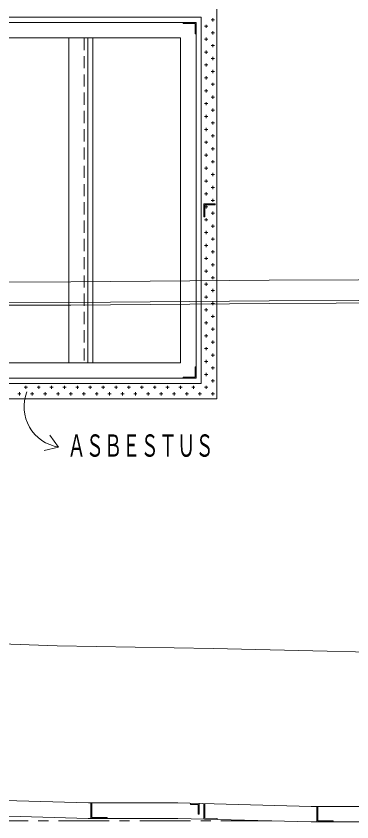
# Model space of a CAD drawing. Units: millimetres, scale not verified. Extents: x -28714 to 28714, y -20310 to 20310.
# Drawn here: x -2172 to -518, y -14435 to -10466 of the extents above; entities that cross this region are included whole.
import ezdxf
from ezdxf.enums import TextEntityAlignment as Align

# ---------------------------------------------------------------- set-up
doc = ezdxf.new("R2010")
doc.units = ezdxf.units.MM
doc.header["$LTSCALE"] = 50
doc.linetypes.add('CHAIN1', pattern=[8, 5, -1, 1, -1])
doc.linetypes.add('DASHED1', pattern=[1.8, 1.2, -0.6])
doc.layers.add('0-0_0', color=3, linetype='Continuous', lineweight=18)
doc.layers.add('0-2_寸法', color=2, linetype='Continuous', lineweight=18)
doc.styles.add('ＭＳ ゴシック', font='')
doc.styles.get('ＭＳ ゴシック').set_extended_font_data('MS Gothic')

msp = doc.modelspace()

# ---------------------------------------------------------------- linework, layer by layer
at = {"layer": '0-0_0'}
for p, q in [((-1183.93, -10395.3), (-1183.93, -12351.1)), ((-3471.23, -10471.5), (-1260.13, -10471.5)), ((-1744.03, -10471.5), (-3471.23, -10471.5)), ((-1260.13, -10471.5), (-1260.13, -12274.9)), ((-1203.47, -10492.44), (-1203.47, -10476.57)), ((-1285.53, -10496.9), (-1285.53, -12249.5)), ((-1260.13, -10484.5), (-1259.03, -10484.5)), ((-1243.15, -10516.25), (-1227.28, -10516.25)), ((-1235.22, -10524.19), (-1235.22, -10508.32)), ((-1211.4, -10484.5), (-1195.53, -10484.5)), ((-1260.13, -10548), (-1259.03, -10548)), ((-1211.4, -10548), (-1195.53, -10548)), ((-1203.47, -10555.94), (-1203.47, -10540.07)), ((-3496.63, -10573.1), (-1361.73, -10573.1)), ((-1912.91, -10573.1), (-1912.91, -12173.3)), ((-1818.93, -10573.1), (-1818.93, -12173.3)), ((-1793.53, -10573.1), (-1793.53, -12173.3)), ((-1361.73, -10573.1), (-1361.73, -12173.3)), ((-1243.15, -10579.75), (-1227.28, -10579.75)), ((-1235.22, -10587.69), (-1235.22, -10571.82)), ((-1260.13, -10611.5), (-1259.03, -10611.5)), ((-1235.22, -10651.19), (-1235.22, -10635.32)), ((-1211.4, -10611.5), (-1195.53, -10611.5)), ((-1203.47, -10619.44), (-1203.47, -10603.57)), ((-1260.13, -10675), (-1259.03, -10675)), ((-1243.15, -10643.25), (-1227.28, -10643.25)), ((-1211.4, -10675), (-1195.53, -10675)), ((-1203.47, -10682.94), (-1203.47, -10667.07)), ((-1243.15, -10706.75), (-1227.28, -10706.75)), ((-1235.22, -10714.69), (-1235.22, -10698.82)), ((-1260.13, -10738.5), (-1259.03, -10738.5)), ((-1211.4, -10738.5), (-1195.53, -10738.5)), ((-1203.47, -10746.44), (-1203.47, -10730.57)), ((-1243.15, -10770.25), (-1227.28, -10770.25)), ((-1235.22, -10778.19), (-1235.22, -10762.32)), ((-1203.47, -10809.94), (-1203.47, -10794.07)), ((-1260.13, -10802), (-1259.03, -10802)), ((-1243.15, -10833.75), (-1227.28, -10833.75)), ((-1235.22, -10841.69), (-1235.22, -10825.82)), ((-1211.4, -10802), (-1195.53, -10802)), ((-1260.13, -10865.5), (-1259.03, -10865.5)), ((-1211.4, -10865.5), (-1195.53, -10865.5)), ((-1203.47, -10873.44), (-1203.47, -10857.57)), ((-1243.15, -10897.25), (-1227.28, -10897.25)), ((-1235.22, -10905.19), (-1235.22, -10889.32)), ((-1260.13, -10929), (-1259.03, -10929)), ((-1235.22, -10968.69), (-1235.22, -10952.82)), ((-1211.4, -10929), (-1195.53, -10929)), ((-1203.47, -10936.94), (-1203.47, -10921.07)), ((-1260.13, -10992.5), (-1259.03, -10992.5)), ((-1243.15, -10960.75), (-1227.28, -10960.75)), ((-1211.4, -10992.5), (-1195.53, -10992.5)), ((-1203.47, -11000.44), (-1203.47, -10984.57)), ((-1243.15, -11024.25), (-1227.28, -11024.25)), ((-1235.22, -11032.19), (-1235.22, -11016.32)), ((-1260.13, -11056), (-1259.03, -11056)), ((-1211.4, -11056), (-1195.53, -11056)), ((-1203.47, -11063.94), (-1203.47, -11048.07)), ((-1243.15, -11087.75), (-1227.28, -11087.75)), ((-1235.22, -11095.69), (-1235.22, -11079.82)), ((-1203.47, -11127.44), (-1203.47, -11111.57)), ((-1260.13, -11119.5), (-1259.03, -11119.5)), ((-1243.15, -11151.25), (-1227.28, -11151.25)), ((-1235.22, -11159.19), (-1235.22, -11143.32)), ((-1211.4, -11119.5), (-1195.53, -11119.5)), ((-1260.13, -11183), (-1259.03, -11183)), ((-1211.4, -11183), (-1195.53, -11183)), ((-1203.47, -11190.94), (-1203.47, -11175.07)), ((-1243.15, -11214.75), (-1227.28, -11214.75)), ((-1235.22, -11222.69), (-1235.22, -11206.82)), ((-1260.13, -11246.5), (-1259.03, -11246.5)), ((-1235.22, -11286.19), (-1235.22, -11270.32)), ((-1211.4, -11246.5), (-1195.53, -11246.5)), ((-1203.47, -11254.44), (-1203.47, -11238.57)), ((-1260.13, -11310), (-1259.03, -11310)), ((-1243.15, -11278.25), (-1227.28, -11278.25)), ((-1211.4, -11310), (-1195.53, -11310)), ((-1203.47, -11317.94), (-1203.47, -11302.07)), ((-1243.15, -11341.75), (-1227.28, -11341.75)), ((-1235.22, -11349.69), (-1235.22, -11333.82)), ((-1260.13, -11373.5), (-1259.03, -11373.5)), ((-1211.4, -11373.5), (-1195.53, -11373.5)), ((-1203.47, -11381.44), (-1203.47, -11365.57)), ((-1243.15, -11405.25), (-1227.28, -11405.25)), ((-1235.22, -11413.19), (-1235.22, -11397.32)), ((-1203.47, -11444.94), (-1203.47, -11429.07)), ((-1260.13, -11437), (-1259.03, -11437)), ((-1243.15, -11468.75), (-1227.28, -11468.75)), ((-1235.22, -11476.69), (-1235.22, -11460.82)), ((-1211.4, -11437), (-1195.53, -11437)), ((-1260.13, -11500.5), (-1259.03, -11500.5)), ((-1211.4, -11500.5), (-1195.53, -11500.5)), ((-1203.47, -11508.44), (-1203.47, -11492.57)), ((-1243.15, -11532.25), (-1227.28, -11532.25)), ((-1235.22, -11540.19), (-1235.22, -11524.32)), ((-1260.13, -11564), (-1259.03, -11564)), ((-1235.22, -11603.69), (-1235.22, -11587.82)), ((-1211.4, -11564), (-1195.53, -11564)), ((-1203.47, -11571.94), (-1203.47, -11556.07)), ((-1260.13, -11627.5), (-1259.03, -11627.5)), ((-1243.15, -11595.75), (-1227.28, -11595.75)), ((-1211.4, -11627.5), (-1195.53, -11627.5)), ((-1203.47, -11635.44), (-1203.47, -11619.57)), ((-1243.15, -11659.25), (-1227.28, -11659.25)), ((-1235.22, -11667.19), (-1235.22, -11651.32)), ((-1260.13, -11691), (-1259.03, -11691)), ((-1211.4, -11691), (-1195.53, -11691)), ((-1203.47, -11698.94), (-1203.47, -11683.07)), ((-1243.15, -11722.75), (-1227.28, -11722.75)), ((-1235.22, -11730.69), (-1235.22, -11714.82)), ((-1203.47, -11762.44), (-1203.47, -11746.57)), ((-1260.13, -11754.5), (-1259.03, -11754.5)), ((-1243.15, -11786.25), (-1227.28, -11786.25)), ((-1235.22, -11794.19), (-1235.22, -11778.32)), ((-1211.4, -11754.5), (-1195.53, -11754.5)), ((-1260.13, -11818), (-1259.03, -11818)), ((-1211.4, -11818), (-1195.53, -11818)), ((-1203.47, -11825.94), (-1203.47, -11810.07)), ((-1243.15, -11849.75), (-1227.28, -11849.75)), ((-1235.22, -11857.69), (-1235.22, -11841.82)), ((-1260.13, -11881.5), (-1259.03, -11881.5)), ((-1235.22, -11921.19), (-1235.22, -11905.32)), ((-1211.4, -11881.5), (-1195.53, -11881.5)), ((-1203.47, -11889.44), (-1203.47, -11873.57)), ((-1260.13, -11945), (-1259.03, -11945)), ((-1243.15, -11913.25), (-1227.28, -11913.25)), ((-1211.4, -11945), (-1195.53, -11945)), ((-1203.47, -11952.94), (-1203.47, -11937.07)), ((-1243.15, -11976.75), (-1227.28, -11976.75)), ((-1235.22, -11984.69), (-1235.22, -11968.82)), ((-1260.13, -12008.5), (-1259.03, -12008.5)), ((-1211.4, -12008.5), (-1195.53, -12008.5)), ((-1203.47, -12016.44), (-1203.47, -12000.57)), ((-1243.15, -12040.25), (-1227.28, -12040.25)), ((-1235.22, -12048.19), (-1235.22, -12032.32)), ((-1203.47, -12079.94), (-1203.47, -12064.07)), ((-1260.13, -12072), (-1259.03, -12072)), ((-1243.15, -12103.75), (-1227.28, -12103.75)), ((-1235.22, -12111.69), (-1235.22, -12095.82)), ((-1211.4, -12072), (-1195.53, -12072)), ((-1260.13, -12135.5), (-1259.03, -12135.5)), ((-1211.4, -12135.5), (-1195.53, -12135.5)), ((-1203.47, -12143.44), (-1203.47, -12127.57)), ((-8438.59, -12173.3), (-1361.73, -12173.3)), ((-1243.15, -12167.25), (-1227.28, -12167.25)), ((-1235.22, -12175.19), (-1235.22, -12159.32)), ((-1260.13, -12199), (-1259.03, -12199)), ((-1235.22, -12238.69), (-1235.22, -12222.82)), ((-1211.4, -12199), (-1195.53, -12199)), ((-1203.47, -12206.94), (-1203.47, -12191.07)), ((-8438.59, -12249.5), (-1285.53, -12249.5)), ((-1260.13, -12262.5), (-1259.03, -12262.5)), ((-1243.15, -12230.75), (-1227.28, -12230.75)), ((-1211.4, -12262.5), (-1195.53, -12262.5)), ((-1203.47, -12270.44), (-1203.47, -12254.57)), ((-8413.19, -12274.9), (-1260.13, -12274.9)), ((-2132.15, -12294.25), (-2116.28, -12294.25)), ((-2124.22, -12302.19), (-2124.22, -12286.32)), ((-2068.65, -12294.25), (-2052.78, -12294.25)), ((-2060.72, -12302.19), (-2060.72, -12286.32)), ((-2005.15, -12294.25), (-1989.28, -12294.25)), ((-1997.22, -12302.19), (-1997.22, -12286.32)), ((-1941.65, -12294.25), (-1925.78, -12294.25)), ((-1933.72, -12302.19), (-1933.72, -12286.32)), ((-1878.15, -12294.25), (-1862.28, -12294.25)), ((-1870.22, -12302.19), (-1870.22, -12286.32)), ((-1814.65, -12294.25), (-1798.78, -12294.25)), ((-1806.72, -12302.19), (-1806.72, -12286.32)), ((-1751.15, -12294.25), (-1735.28, -12294.25)), ((-1743.22, -12302.19), (-1743.22, -12286.32)), ((-1687.65, -12294.25), (-1671.78, -12294.25)), ((-1679.72, -12302.19), (-1679.72, -12286.32)), ((-1624.15, -12294.25), (-1608.28, -12294.25)), ((-1616.22, -12302.19), (-1616.22, -12286.32)), ((-1560.65, -12294.25), (-1544.78, -12294.25)), ((-1552.72, -12302.19), (-1552.72, -12286.32)), ((-1497.15, -12294.25), (-1481.28, -12294.25)), ((-1489.22, -12302.19), (-1489.22, -12286.32)), ((-1433.65, -12294.25), (-1417.78, -12294.25)), ((-1425.72, -12302.19), (-1425.72, -12286.32)), ((-1370.15, -12294.25), (-1354.28, -12294.25)), ((-1362.22, -12302.19), (-1362.22, -12286.32)), ((-1306.65, -12294.25), (-1290.78, -12294.25)), ((-1298.72, -12302.19), (-1298.72, -12286.32)), ((-1243.15, -12294.25), (-1227.28, -12294.25)), ((-1235.22, -12302.19), (-1235.22, -12286.32)), ((-2163.9, -12326), (-2148.03, -12326)), ((-2155.97, -12333.94), (-2155.97, -12318.07)), ((-2100.4, -12326), (-2084.53, -12326)), ((-2092.47, -12333.94), (-2092.47, -12318.07)), ((-2036.9, -12326), (-2021.03, -12326)), ((-2028.97, -12333.94), (-2028.97, -12318.07)), ((-1973.4, -12326), (-1957.53, -12326)), ((-1965.47, -12333.94), (-1965.47, -12318.07)), ((-1909.9, -12326), (-1894.03, -12326)), ((-1901.97, -12333.94), (-1901.97, -12318.07)), ((-1846.4, -12326), (-1830.53, -12326)), ((-1838.47, -12333.94), (-1838.47, -12318.07)), ((-1782.9, -12326), (-1767.03, -12326)), ((-1774.97, -12333.94), (-1774.97, -12318.07)), ((-1719.4, -12326), (-1703.53, -12326)), ((-1711.47, -12333.94), (-1711.47, -12318.07)), ((-1655.9, -12326), (-1640.03, -12326)), ((-1647.97, -12333.94), (-1647.97, -12318.07)), ((-1592.4, -12326), (-1576.53, -12326)), ((-1584.47, -12333.94), (-1584.47, -12318.07)), ((-1528.9, -12326), (-1513.03, -12326)), ((-1520.97, -12333.94), (-1520.97, -12318.07)), ((-1465.4, -12326), (-1449.53, -12326)), ((-1457.47, -12333.94), (-1457.47, -12318.07)), ((-1401.9, -12326), (-1386.03, -12326)), ((-1393.97, -12333.94), (-1393.97, -12318.07)), ((-1338.4, -12326), (-1322.53, -12326)), ((-1330.47, -12333.94), (-1330.47, -12318.07)), ((-1274.9, -12326), (-1259.03, -12326)), ((-1266.97, -12333.94), (-1266.97, -12318.07)), ((-1211.4, -12326), (-1195.53, -12326)), ((-1203.47, -12333.94), (-1203.47, -12318.07)), ((-8400.49, -12351.1), (-1183.93, -12351.1)), ((-2124.22, -12351.1), (-2124.22, -12349.82)), ((-2060.72, -12351.1), (-2060.72, -12349.82)), ((-1997.22, -12351.1), (-1997.22, -12349.82)), ((-1933.72, -12351.1), (-1933.72, -12349.82)), ((-1870.22, -12351.1), (-1870.22, -12349.82)), ((-1806.72, -12351.1), (-1806.72, -12349.82)), ((-1743.22, -12351.1), (-1743.22, -12349.82)), ((-1679.72, -12351.1), (-1679.72, -12349.82)), ((-1616.22, -12351.1), (-1616.22, -12349.82)), ((-1552.72, -12351.1), (-1552.72, -12349.82)), ((-1489.22, -12351.1), (-1489.22, -12349.82)), ((-1425.72, -12351.1), (-1425.72, -12349.82)), ((-1362.22, -12351.1), (-1362.22, -12349.82)), ((-1298.72, -12351.1), (-1298.72, -12349.82)), ((-1235.22, -12351.1), (-1235.22, -12349.82)), ((-1803.92, -14341.73), (-1803.92, -14417.93)), ((-1312.62, -14348.41), (-1312.62, -14343.33)), ((-1270.39, -14397.12), (-1270.39, -14344.41)), ((-1247.32, -14345), (-1247.32, -14421.23)), ((-691.19, -14358.55), (-691.19, -14434.75)), ((-1275.47, -14397.12), (-1270.39, -14397.12)), ((-1180.95, -14422.92), (-1180.95, -14417.84))]:
    msp.add_line(p, q, dxfattribs=at)
at = {"layer": '0-0_0', "color": 1, "linetype": 'DASHED1'}
msp.add_line((-1836.71, -10573.1), (-1836.71, -12173.3), dxfattribs=at)
at = {"layer": '0-0_0'}
for points in [[(-15701.39, -9262.27), (-15097.85, -9123.79), (-14485.81, -9005.13), (-14014.33, -8925.99), (-12886.64, -8760.77), (-12305.84, -8699.04), (-11410.62, -8628.08), (-10589.59, -8560.97), (-9407.76, -8493.99), (-8638.92, -8454.1), (-8425.46, -8439.5), (-3496.63, -8439.5), (-3496.63, -10496.9), (-1285.53, -10496.9)], [(-15677.73, -11060.65), (-15455.04, -11113.72), (-15096.06, -11196.46), (-14661.94, -11278.57), (-13950.47, -11393.04), (-13224.14, -11498.19), (-12295.86, -11609.84), (-11504.78, -11669.85), (-10080.93, -11748.01), (-8900.33, -11777.76), (-7811.5, -11786.01), (-6090.78, -11784.37), (-4963.17, -11782.68), (-3007.55, -11776.15), (-1902.3, -11774.72), (-925.63, -11766.85), (396.1, -11761.17), (1666.83, -11749.83), (2984.63, -11749.14), (3912.77, -11748.71), (5869.89, -11750.3), (9407.07, -11722.57)], [(-15704.23, -11171.84), (-15481.12, -11225.01), (-15119.53, -11308.35), (-14681.64, -11391.17), (-13967.74, -11506.04), (-13239.16, -11611.51), (-12307.01, -11723.62), (-11512.23, -11783.91), (-10085.5, -11862.23), (-8902.2, -11892.05), (-7811.88, -11900.31), (-6090.67, -11898.67), (-4962.9, -11896.98), (-3007.28, -11890.45), (-1901.77, -11889.02), (-924.92, -11881.15), (396.85, -11875.47), (1667.37, -11864.13), (2984.69, -11863.44), (3912.75, -11863.01), (5870.29, -11864.6), (9409.3, -11836.86)], [(-15701.29, -11159.49), (-15478.22, -11212.64), (-15116.92, -11295.92), (-14679.45, -11378.66), (-13965.82, -11493.48), (-13237.49, -11598.92), (-12305.77, -11710.98), (-11511.4, -11771.24), (-10084.99, -11849.54), (-8901.99, -11879.35), (-7811.84, -11887.61), (-6090.69, -11885.97), (-4962.93, -11884.28), (-3007.31, -11877.75), (-1901.83, -11876.32), (-925, -11868.45), (396.77, -11862.77), (1667.31, -11851.43), (2984.69, -11850.74), (3912.75, -11850.31), (5870.25, -11851.9), (9409.06, -11824.16)], [(-16727.21, -11200.4), (-15704.23, -11592.59), (-14508.76, -11972.4), (-13567.41, -12217.31), (-12531.28, -12455.69), (-12323.33, -12503.53), (-10515.1, -12827.39), (-9035.39, -13038.81), (-8141.54, -13145.79), (-6746.95, -13295.1), (-4955.97, -13439.89), (-3662.94, -13507.1), (-1969.87, -13568.22), (-1201.03, -13581.57), (61.25, -13610.86)], [(-12290.87, -13307.64), (-11303.86, -13528.48), (-10684.43, -13639.74), (-10098.61, -13731.56), (-9554.18, -13814.35), (-9077.31, -13867), (-8508.63, -13935.55), (-7964.29, -13991.65), (-7327.16, -14059.61), (-6232.47, -14144.69), (-5770.13, -14180.63), (-5147.25, -14215.89), (-4613.48, -14242.56), (-4027.62, -14271.85), (-3566.88, -14290.76), (-2933.11, -14309.2), (-1815.33, -14341.73), (-1375.14, -14341.73), (-718.26, -14358.55), (307.86, -14358.55)], [(-12307.01, -13382.12), (-11318.92, -13603.2), (-10697.07, -13714.89), (-10110.23, -13806.87), (-9564.09, -13889.91), (-9086.05, -13942.7), (-8517.1, -14011.28), (-7972.24, -14067.43), (-7334.16, -14135.5), (-6238.38, -14220.66), (-5775.23, -14256.66), (-5151.31, -14291.98), (-4617.28, -14318.67), (-4031.09, -14347.97), (-3569.55, -14366.91), (-2935.32, -14385.37), (-1816.43, -14417.93), (-1376.12, -14417.93), (-719.23, -14434.75), (307.44, -14434.75)], [(-1798.84, -14341.73), (-1798.84, -14412.85), (-1722.87, -14412.85), (-1722.87, -14417.93)], [(-1312.62, -14348.41), (-1275.47, -14349.36), (-1275.47, -14397.12)], [(-1242.24, -14345), (-1242.24, -14416.27), (-1180.95, -14417.84)], [(-686.11, -14358.55), (-686.11, -14429.67), (-610.14, -14429.67), (-610.14, -14434.75)]]:
    msp.add_lwpolyline(points, dxfattribs=at)
for points in [[(-1290.61, -10552.71), (-1290.61, -10501.98), (-1349.03, -10501.98), (-1349.03, -10496.9), (-1285.53, -10496.9), (-1285.53, -10552.71)], [(-1191.62, -11395.98), (-1242.35, -11395.98), (-1242.35, -11454.4), (-1247.43, -11454.4), (-1247.43, -11390.9), (-1191.62, -11390.9)], [(-1290.61, -12193.69), (-1290.61, -12244.42), (-1349.03, -12244.42), (-1349.03, -12249.5), (-1285.53, -12249.5), (-1285.53, -12193.69)]]:
    msp.add_lwpolyline(points, close=True, dxfattribs=at)
at = {"layer": '0-0_0', "color": 4, "linetype": 'CHAIN1'}
msp.add_lwpolyline([(-912.75, -14429.79), (-4608.92, -14429.79), (-6518, -14409.78), (-9580.17, -14311.35), (-12340.41, -14138.84), (-14552.31, -13924.87), (-15566.91, -13800.55), (-16460.42, -13657.34)], dxfattribs=at)
at = {"layer": '0-2_寸法'}
msp.add_lwpolyline([(-2006.01, -12529.24), (-1962.88, -12588.44), (-2033.94, -12606.2)], dxfattribs=at)
msp.add_arc((-1932.9, -12390.82), 199.88, 158.27408, 261.37237, dxfattribs=at)

# ---------------------------------------------------------------- texts
at = {"layer": '0-2_寸法', "style": 'ＭＳ ゴシック', "width": 0.6}
msp.add_text('ＡＳＢＥＳＴＵＳ', height=110, dxfattribs=at).set_placement((-1919.05, -12669.19), align=Align.BOTTOM_LEFT)

doc.saveas('drawing.dxf')
